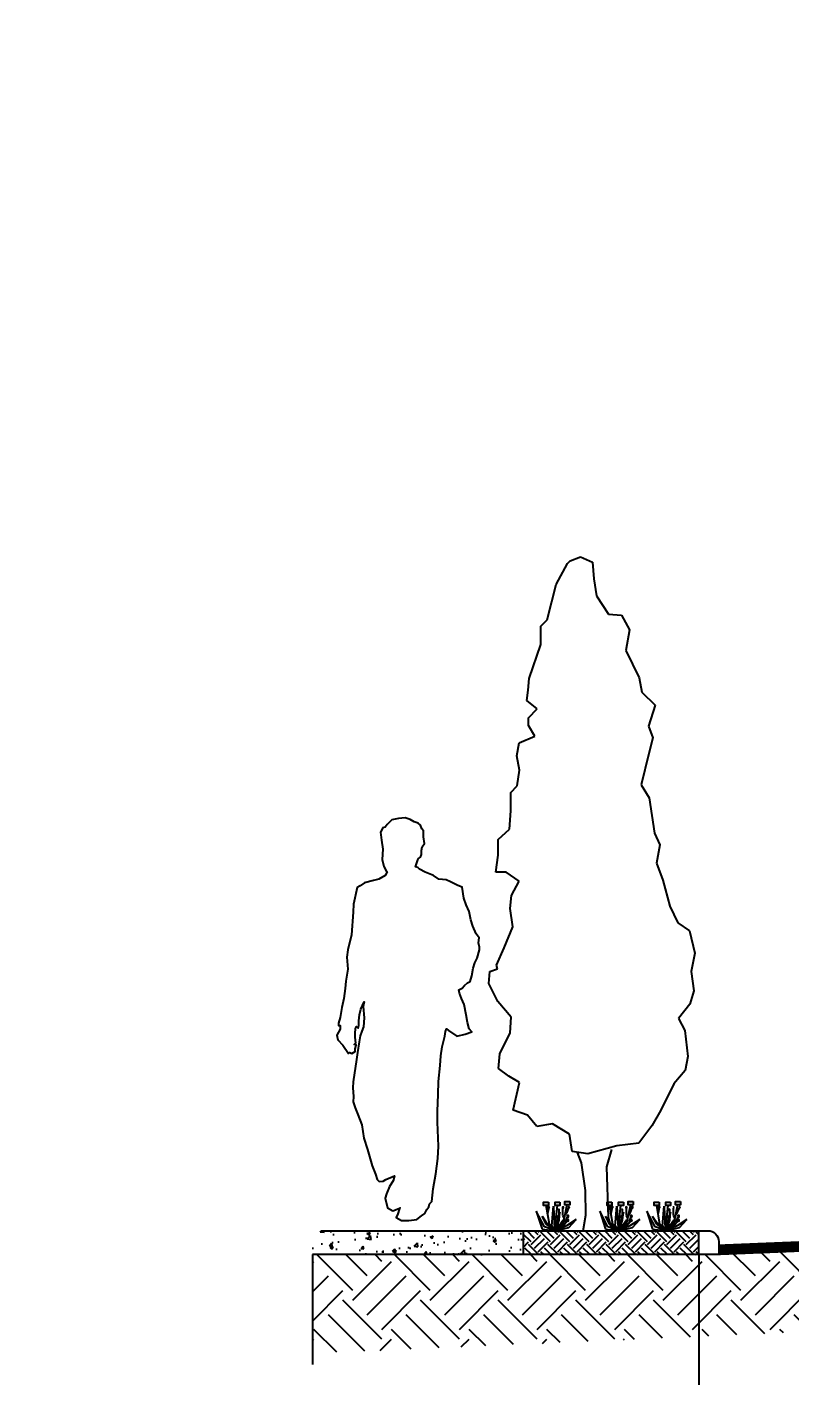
# Model space of a CAD drawing. Header units: metres. Extents: x 294898 to 295286, y 1620966 to 1622103.
# Drawn here: x 295144.46 to 295157.88, y 1621927.34 to 1621951.06 of the extents above; entities that cross this region are included whole.
import ezdxf

# ---------------------------------------------------------------- set-up
doc = ezdxf.new("R2010")
doc.units = ezdxf.units.M
doc.layers.add('A-Verde', color=76, linetype='Continuous')
doc.styles.add('ATTR', font='romans.shx', dxfattribs={"width": 0.8, "height": 0.6})
doc.styles.get("Standard").update_dxf_attribs({"font": 'simplex.shx'})
doc.dimstyles.new('COTAS LOTES', dxfattribs={"dimscale": 0.25, "dimtxt": 2, "dimasz": 0.18, "dimexe": 0.18, "dimexo": 0.0625, "dimgap": 0.09, "dimtad": 0, "dimlfac": 1.1976, "dimzin": 0, "dimdsep": 46, "dimtxsty": 'Standard', "dimblk": 'NONE', "dimcen": 0, "dimse1": 1, "dimse2": 1, "dimsd1": 1, "dimsd2": 1, "dimadec": 0, "dimazin": 0, "dimtfac": 1, "dimtofl": 0, "dimtmove": 0, "dimatfit": 3, "dimldrblk": 'NONE', "dimfxl": 1, "dimtolj": 1, "dimtzin": 0, "dimarcsym": 0})

# ---------------------------------------------------------------- blocks, each defined once
blk = doc.blocks.new('Shrub 1')
at = {"layer": 'A-Verde'}
for p, q in [((-6.561, 10.922), (-7.599, 13.504)), ((-4.32, 3.84), (-6.729, 15.44)), ((-6.72, 8.16), (-5.76, 5.76)), ((-5.52, 9.6), (-6.561, 10.922)), ((-5.035, 7.245), (-4.181, 9.044)), ((-4.181, 9.123), (-4.181, 13.348)), ((-2.4, 11.04), (-0.96, 6.24)), ((-1.92, 6.24), (-2.4, 11.04)), ((-1.678, 12.034), (-1.699, 9.121)), ((-1.699, 9.121), (-0.149, 7.623)), ((0, 6.24), (-0.96, 14.88)), ((1.44, 14.4), (0.96, 3.84)), ((2.4, 2.88), (1.44, 14.4)), ((3.84, 3.84), (5.76, 14.88)), ((4.226, 13.695), (4.948, 10.237)), ((4.452, 12.537), (4.837, 14.763)), ((8.16, 8.64), (5.28, 4.32)), ((5.76, 3.84), (8.16, 8.64)), ((6.72, 2.4), (11.52, 11.52)), ((11.52, 11.52), (8.16, 0.96)), ((-12, 6.72), (-6.24, 2.88)), ((-7.68, 1.92), (-12, 6.72)), ((0, 0), (-7.68, 1.92)), ((-4.32, 2.88), (-6.72, 5.76)), ((-6.24, 2.88), (0, 0)), ((-5.76, 5.76), (-5.52, 4.32)), ((-4.32, 6.24), (-1.92, 2.88)), ((-2.88, 2.88), (-4.32, 6.24)), ((0, 0), (-4.32, 3.84)), ((0, 0), (-4.32, 2.88)), ((0, 0), (-2.88, 2.88)), ((0, 0), (-1.92, 6.24)), ((-1.92, 2.88), (0, 0)), ((-0.96, 6.24), (0, 0)), ((0, 0), (0, 6.24)), ((5.28, 4.32), (0, 0)), ((0.96, 3.84), (0, 0)), ((0, 0), (3.84, 3.84)), ((0, 0), (5.76, 3.84)), ((0, 0), (2.4, 2.88)), ((0, 0), (6.72, 2.4)), ((8.16, 0.96), (0, 0))]:
    blk.add_line(p, q, dxfattribs=at)
at = {"layer": 'A-Verde', "color": 1}
for points in [[(-8.16, 17.28), (-8.16, 15.36), (-5.28, 15.36), (-5.28, 17.28)], [(-2.4, 16.8), (-2.4, 14.88), (0.48, 14.88), (0.48, 16.8)], [(4.32, 16.8), (4.32, 14.88), (7.2, 14.88), (7.2, 16.8)]]:
    blk.add_lwpolyline(points, close=True, dxfattribs=at)
for centre, radius in [((-7.689, 13.813), 0.324), ((-7.013, 8.536), 0.507), ((-4.164, 13.681), 0.339), ((-1.679, 12.331), 0.298), ((4.059, 13.896), 0.265), ((-7.013, 6.136), 0.507)]:
    blk.add_circle(centre, radius, dxfattribs=at)
at = {"style": 'ATTR', "width": 0.8, "flags": 9}
blk.add_attdef('ESTCODE', (0, 0), '', height=0.000047, dxfattribs=at)
blk = doc.blocks.new('2PEHOD03')
at = {"color": 0, "linetype": 'ByBlock'}
blk.add_lwpolyline([(-0.2314, 0.5193), (-0.2188, 0.4898), (-0.2016, 0.4412), (-0.1921, 0.3807), (-0.175, 0.3279), (-0.1633, 0.2848), (-0.1527, 0.253), (-0.1387, 0.2149), (-0.1304, 0.1905), (-0.1218, 0.1811), (-0.1028, 0.1832), (-0.09, 0.1906), (-0.0509, 0.2066), (-0.0562, 0.1844), (-0.0732, 0.1579), (-0.0868, 0.125), (-0.093, 0.1051), (-0.0835, 0.0605), (-0.0579, 0.0457), (-0.0307, 0.0563), (-0.0253, 0.0606), (-0.0273, 0.0563), (-0.0357, 0.033), (-0.0431, 0.0151), (-0.0189, 0.0015), (0.0149, 0.0016), (0.0521, 0.0068), (0.0731, 0.0227), (0.089, 0.0333), (0.0986, 0.0523), (0.1068, 0.064), (0.1111, 0.0791), (0.1218, 0.0885), (0.1268, 0.1478), (0.1395, 0.2166), (0.1487, 0.2874), (0.152, 0.3434), (0.1464, 0.4536), (0.1474, 0.5042), (0.1504, 0.5806), (0.1514, 0.6417), (0.1595, 0.7147), (0.1628, 0.7594), (0.169, 0.8006), (0.1805, 0.8492), (0.1847, 0.8716), (0.189, 0.883), (0.1984, 0.8748), (0.2365, 0.8493), (0.2745, 0.859), (0.3052, 0.8696), (0.2935, 0.8832), (0.285, 0.9119), (0.2786, 0.9468), (0.2692, 0.9943), (0.2574, 1.0229), (0.2489, 1.0474), (0.2446, 1.063), (0.2605, 1.0707), (0.2721, 1.0824), (0.2846, 1.0949), (0.2974, 1.1003), (0.3058, 1.1268), (0.3111, 1.1628), (0.3193, 1.1859), (0.3301, 1.2083), (0.3405, 1.2464), (0.3405, 1.2589), (0.3351, 1.278), (0.3381, 1.3013), (0.3256, 1.3194), (0.3096, 1.3552), (0.301, 1.3839), (0.2924, 1.4219), (0.2787, 1.4537), (0.2682, 1.4841), (0.2607, 1.5341), (0.2405, 1.5423), (0.2223, 1.5519), (0.2066, 1.5593), (0.1876, 1.5678), (0.1526, 1.572), (0.1293, 1.5875), (0.09, 1.6034), (0.0636, 1.6172), (0.0562, 1.6255), (0.0465, 1.6277), (0.0561, 1.6596), (0.0592, 1.6669), (0.0689, 1.6732), (0.0728, 1.6849), (0.0739, 1.7028), (0.0762, 1.7198), (0.0866, 1.7346), (0.0835, 1.7664), (0.0823, 1.7929), (0.0749, 1.8022), (0.0694, 1.8193), (0.0589, 1.8286), (0.0398, 1.8351), (0.0219, 1.8456), (-0.0014, 1.8529), (-0.0321, 1.8509), (-0.0627, 1.8443), (-0.0849, 1.8232), (-0.0934, 1.8104), (-0.105, 1.8073), (-0.1155, 1.7871), (-0.1111, 1.7513), (-0.1048, 1.7089), (-0.107, 1.6623), (-0.1004, 1.6294), (-0.0867, 1.6073), (-0.0844, 1.6053), (-0.0929, 1.5882), (-0.1224, 1.5714), (-0.148, 1.5659), (-0.1892, 1.5542), (-0.2082, 1.5414), (-0.2218, 1.5331), (-0.2387, 1.4558), (-0.2406, 1.4197), (-0.2489, 1.316), (-0.2658, 1.2461), (-0.27, 1.2122), (-0.2656, 1.1574), (-0.2749, 1.1023), (-0.2771, 1.0684), (-0.2832, 1.023), (-0.2928, 0.9815), (-0.3001, 0.9351), (-0.3075, 0.9096), (-0.3083, 0.899), (-0.3, 0.8991), (-0.3, 0.8812), (-0.3159, 0.8547), (-0.3116, 0.8323), (-0.2882, 0.8082), (-0.2626, 0.7701), (-0.2563, 0.7744), (-0.2469, 0.7702), (-0.2319, 0.7787), (-0.2311, 0.7904), (-0.2288, 0.8017), (-0.2277, 0.8094), (-0.2362, 0.8114), (-0.2288, 0.8188), (-0.23, 0.8293), (-0.232, 0.8463), (-0.2321, 0.8623), (-0.2301, 0.8844), (-0.2259, 0.8938), (-0.2173, 0.8856), (-0.2154, 0.8981), (-0.2154, 0.9194), (-0.2123, 0.947), (-0.2059, 0.9743), (-0.19, 1.0073), (-0.1942, 0.9851), (-0.1899, 0.9331), (-0.194, 0.893), (-0.2005, 0.8717), (-0.2079, 0.8515), (-0.2129, 0.8231), (-0.2214, 0.7745), (-0.2275, 0.731), (-0.234, 0.6801), (-0.2413, 0.6401), (-0.2423, 0.6114), (-0.24, 0.5721), (-0.2411, 0.5469)], close=True, dxfattribs=at)
blk = doc.blocks.new('*D322')
at = {"layer": 'Defpoints', "color": 0, "transparency": 16777216}
for p in [(295135.463, 1622039.414, 769.142), (295196.827, 1622025.001, 769.142), (294948.109, 1620966.087)]:
    blk.add_point(p, dxfattribs=at)
at = {"color": 0, "transparency": 16777216, "insert": (294917.427, 1620973.293), "char_height": 0.5, "attachment_point": 5, "rotation": 346.7819}
blk.add_mtext('\\A1;75.49V', dxfattribs=at)
blk = doc.blocks.new('_None')

msp = doc.modelspace()

# ---------------------------------------------------------------- hatches: boundary and pattern name
at = {"lineweight": -3}
h = msp.add_hatch(dxfattribs=at)
h.set_pattern_fill('EARTH', color=256, scale=0.152216, angle=45, style=0)
h.set_pattern_definition([(45, (295210.8555, 1621742.2391), (1e-16, 1.3669384), [0.966571, -0.966571]), (45, (295210.5992, 1621742.4954), (1e-16, 1.3669384), [0.966571, -0.966571]), (45, (295210.3429, 1621742.7517), (1e-16, 1.3669384), [0.966571, -0.966571]), (135, (295210.3429, 1621742.9226), (-1.3669384, 1e-16), [0.966571, -0.966571]), (135, (295210.5992, 1621743.1789), (-1.3669384, 1e-16), [0.966571, -0.966571]), (135, (295210.8555, 1621743.4352), (-1.3669384, 1e-16), [0.966571, -0.966571])])
h.paths.add_polyline_path([(295149.4888, 1621929.458), (295149.4888, 1621927.7209), (295169.4728, 1621928.5857), (295169.4728, 1621930.0646), (295163.6234, 1621929.8266), (295163.619, 1621929.8041), (295162.9129, 1621929.7814), (295162.9046, 1621929.7974), (295156.6431, 1621929.5427), (295156.6431, 1621929.4581), (295156.2898, 1621929.4581)])
h.paths.add_polyline_path([(295189.457, 1621927.7691), (295189.457, 1621929.5832), (295182.656, 1621929.5833), (295182.3026, 1621929.5833), (295182.3026, 1621929.6679), (295169.4728, 1621930.0646), (295169.4728, 1621928.5857)])
h = msp.add_hatch(dxfattribs=at)
h.set_pattern_fill('AR-CONC', color=256, scale=0.003044, style=0)
h.set_pattern_definition([(50, (295080.67624, 1621742.2391), (0.5546283, -0.0485237), [0.0579943, -0.6379371]), (355, (295080.67624, 1621742.2391), (-0.1072904, 0.5816375), [0.0463954, -0.5103497]), (100.451, (295080.72246, 1621742.2351), (0.4473399, 0.5331111), [0.0492875, -0.5421628]), (46.1842, (295080.67624, 1621742.3938), (0.8252512, -0.1279903), [0.0869914, -0.9569057]), (96.6356, (295080.745, 1621742.3831), (0.7227343, 0.7532424), [0.0739313, -0.8132443]), (351.184, (295080.6762, 1621742.3938), (0.7227355, 0.753241), [0.069593, -0.7655246]), (21, (295080.75357, 1621742.3551), (0.4615641, -0.3113289), [0.0579943, -0.6379371]), (326, (295080.75357, 1621742.3551), (0.1881451, 0.560727), [0.0463954, -0.5103497]), (71.4514, (295080.79203, 1621742.32916), (0.649708, 0.2493993), [0.0492875, -0.5421628]), (37.5, (295080.67624, 1621742.23912), (0.0094027, 0.25741255), [0, -0.50416365, 0, -0.5180823, 0, -0.51228285]), (7.5, (295080.67624, 1621742.23912), (0.2034204, 0.30498167), [0, -0.29538423, 0, -0.4925648, 0, -0.19524743]), (327.5, (295080.5038, 1621742.23912), (0.41278108, -0.01744013), [0, -0.1933143, 0, -0.60314057, 0, -0.80032114]), (317.5, (295080.42648, 1621742.2391), (0.45095255, 0.07740636), [0, -0.2513086, 0, -0.4005472, 0, -0.568344])])
h.paths.add_polyline_path([(295153.2003, 1621929.8792), (295152.7295, 1621929.8792), (295149.4888, 1621929.8792), (295149.4888, 1621929.458), (295153.2003, 1621929.458)])
h = msp.add_hatch(dxfattribs=at)
h.set_pattern_fill('EARTH', color=256, scale=0.038054, angle=45, style=0)
h.set_pattern_definition([(45, (295080.67624, 1621742.23912), (0, 0.3417346), [0.24164286, -0.24164286]), (45, (295080.61217, 1621742.3032), (0, 0.3417346), [0.24164286, -0.24164286]), (45, (295080.5481, 1621742.36727), (0, 0.3417346), [0.24164286, -0.24164286]), (135, (295080.5481, 1621742.40998), (-0.3417346, 0), [0.24164286, -0.24164286]), (135, (295080.61217, 1621742.47406), (-0.3417346, 0), [0.24164286, -0.24164286]), (135, (295080.67624, 1621742.53813), (-0.3417346, 0), [0.24164286, -0.24164286])])
h.paths.add_polyline_path([(295156.2898, 1621929.8792), (295153.2003, 1621929.8792), (295153.2003, 1621929.458), (295156.2898, 1621929.4581)])

# ---------------------------------------------------------------- linework, layer by layer
for p, q in [((295154.0257, 1621941.6677), (295154.209, 1621941.7348)), ((295154.209, 1621941.7348), (295154.4198, 1621941.6445)), ((295153.7794, 1621941.2522), (295153.9801, 1621941.6214)), ((295153.9801, 1621941.6214), (295154.0257, 1621941.6677)), ((295154.4198, 1621941.6445), (295154.4418, 1621941.3493)), ((295153.6202, 1621940.6272), (295153.7794, 1621941.2522)), ((295154.4418, 1621941.3493), (295154.4901, 1621941.0476)), ((295154.4901, 1621941.0476), (295154.7027, 1621940.7276)), ((295153.5095, 1621940.5147), (295153.6202, 1621940.6272)), ((295154.7027, 1621940.7276), (295154.9326, 1621940.7097)), ((295154.9326, 1621940.7097), (295155.0725, 1621940.4547)), ((295153.512, 1621940.193), (295153.5095, 1621940.5147)), ((295155.0725, 1621940.4547), (295155.0097, 1621940.0866)), ((295153.3066, 1621939.594), (295153.512, 1621940.193)), ((295155.0097, 1621940.0866), (295155.2432, 1621939.6092)), ((295153.2885, 1621939.3903), (295153.3066, 1621939.594)), ((295155.2432, 1621939.6092), (295155.2912, 1621939.3535)), ((295153.2637, 1621939.2063), (295153.2885, 1621939.3903)), ((295155.2912, 1621939.3535), (295155.5228, 1621939.1255)), ((295153.4486, 1621939.0633), (295153.2637, 1621939.2063)), ((295155.5228, 1621939.1255), (295155.4075, 1621938.7569)), ((295153.2923, 1621938.9045), (295153.4486, 1621939.0633)), ((295153.2934, 1621938.7667), (295153.2923, 1621938.9045)), ((295153.4064, 1621938.5837), (295153.2934, 1621938.7667)), ((295155.4075, 1621938.7569), (295155.4813, 1621938.554)), ((295153.0875, 1621938.2333), (295153.1316, 1621938.4634)), ((295153.1316, 1621938.4634), (295153.4064, 1621938.5837)), ((295155.4813, 1621938.554), (295155.4112, 1621938.2777)), ((295153.1354, 1621937.9841), (295153.0875, 1621938.2333)), ((295155.4112, 1621938.2777), (295155.2777, 1621937.7252)), ((295153.0916, 1621937.7081), (295153.1354, 1621937.9841)), ((295152.9809, 1621937.589), (295153.0916, 1621937.7081)), ((295155.2777, 1621937.7252), (295155.4174, 1621937.4965)), ((295152.9834, 1621937.2673), (295152.9809, 1621937.589)), ((295155.4174, 1621937.4965), (295155.5141, 1621936.8735)), ((295152.9597, 1621936.9454), (295152.9834, 1621937.2673)), ((295152.7576, 1621936.76), (295152.9597, 1621936.9454)), ((295152.7598, 1621936.4843), (295152.7576, 1621936.76)), ((295155.5141, 1621936.8735), (295155.6077, 1621936.6707)), ((295152.7161, 1621936.1885), (295152.7598, 1621936.4843)), ((295155.6077, 1621936.6707), (295155.5445, 1621936.3485)), ((295155.5445, 1621936.3485), (295155.6585, 1621936.0474)), ((295152.8999, 1621936.19), (295152.7161, 1621936.1885)), ((295153.131, 1621936.0276), (295152.8999, 1621936.19)), ((295152.9951, 1621935.7771), (295153.131, 1621936.0276)), ((295155.6585, 1621936.0474), (295155.7803, 1621935.5888)), ((295152.9706, 1621935.5471), (295152.9951, 1621935.7771)), ((295153.0191, 1621935.2258), (295152.9706, 1621935.5471)), ((295155.7803, 1621935.5888), (295155.9204, 1621935.2945)), ((295152.8644, 1621934.8569), (295153.0191, 1621935.2258)), ((295155.9204, 1621935.2945), (295156.125, 1621935.1582)), ((295156.125, 1621935.1582), (295156.22, 1621934.765)), ((295152.7289, 1621934.5539), (295152.8644, 1621934.8569)), ((295156.22, 1621934.765), (295156.1569, 1621934.4428)), ((295152.5936, 1621934.2311), (295152.6116, 1621934.4413)), ((295152.6116, 1621934.4413), (295152.7491, 1621934.4884)), ((295152.7491, 1621934.4884), (295152.7289, 1621934.5539)), ((295156.1569, 1621934.4428), (295156.2055, 1621934.1018)), ((295152.7536, 1621933.9106), (295152.5936, 1621934.2311)), ((295152.9856, 1621933.6367), (295152.7536, 1621933.9106)), ((295156.2055, 1621934.1018), (295156.1352, 1621933.8649)), ((295152.968, 1621933.3608), (295152.9856, 1621933.6367)), ((295156.1352, 1621933.8649), (295155.9336, 1621933.6138)), ((295155.9336, 1621933.6138), (295156.0468, 1621933.4046)), ((295156.0468, 1621933.4046), (295156.0964, 1621932.9455)), ((295152.7871, 1621932.9918), (295152.968, 1621933.3608)), ((295152.7628, 1621932.7355), (295152.7871, 1621932.9918)), ((295156.0964, 1621932.9455), (295156.0524, 1621932.6956)), ((295152.9477, 1621932.5991), (295152.7628, 1621932.7355)), ((295156.0524, 1621932.6956), (295155.8507, 1621932.4643)), ((295153.1324, 1621932.4889), (295152.9477, 1621932.5991)), ((295153.0246, 1621932.0023), (295153.1324, 1621932.4889)), ((295155.8507, 1621932.4643), (295155.6245, 1621932.0029)), ((295153.2748, 1621931.9123), (295153.0246, 1621932.0023)), ((295155.6245, 1621932.0029), (295155.4625, 1621931.7259)), ((295153.4405, 1621931.7101), (295153.2748, 1621931.9123)), ((295153.7159, 1621931.7582), (295153.4405, 1621931.7101)), ((295154.0128, 1621931.5767), (295153.7159, 1621931.7582)), ((295154.0611, 1621931.275), (295154.0128, 1621931.5767)), ((295155.4625, 1621931.7259), (295155.2351, 1621931.4221)), ((295154.3372, 1621931.2313), (295154.0611, 1621931.275)), ((295154.8482, 1621931.3731), (295154.3372, 1621931.2313)), ((295154.7568, 1621931.3068), (295154.6672, 1621931.0041)), ((295155.2351, 1621931.4221), (295154.8482, 1621931.3731)), ((295154.2268, 1621931.0728), (295154.1532, 1621931.2561)), ((295154.2963, 1621930.5875), (295154.2268, 1621931.0728)), ((295154.6672, 1621931.0041), (295154.6948, 1621930.1124)), ((295154.3006, 1621930.1553), (295154.2963, 1621930.5875)), ((295154.2568, 1621929.8792), (295154.3006, 1621930.1553)), ((295154.6948, 1621930.1124), (295154.7634, 1621929.8792)), ((295153.2003, 1621929.8792), (295153.2003, 1621929.458)), ((295156.2898, 1621929.4581), (295156.2898, 1621929.8792)), ((295157.1295, 1621929.5961), (295157.8356, 1621929.6187)), ((295157.8356, 1621929.6187), (295157.1295, 1621929.5961)), ((295156.2898, 1621929.4581), (295149.4888, 1621929.458)), ((295149.4888, 1621929.458), (295149.4888, 1621927.5254)), ((295156.2898, 1621929.4581), (295156.2898, 1621923.5456)), ((295156.6431, 1621929.4581), (295156.2898, 1621929.4581))]:
    msp.add_line(p, q, dxfattribs=at)
at = {"lineweight": -3, "const_width": 0.1903}
msp.add_lwpolyline([(295156.6431, 1621929.5427), (295169.4728, 1621930.0646), (295182.3026, 1621929.6679)], dxfattribs=at)
at = {"lineweight": -3}
msp.add_lwpolyline([(295149.6449, 1621929.8792), (295152.7295, 1621929.8792), (295156.4529, 1621929.8792, -0.4142088), (295156.6431, 1621929.6889), (295156.6431, 1621929.4581)], format="xyb", dxfattribs=at)

# ---------------------------------------------------------------- block references
for name, p, xscale, yscale, zscale in [('2PEHOD03', (295151.1285, 1621930.052), 3.826667137362111, 3.826667137362111, 3.826667137362111), ('Shrub 1', (295153.7755, 1621929.8785), -0.0298729646016076, 0.0298729646016076, 0.0298729645943984), ('Shrub 1', (295154.8922, 1621929.8785), -0.0298729646016076, 0.0298729646016076, 0.0298729645943984), ('Shrub 1', (295155.7227, 1621929.8785), -0.0298729646016076, 0.0298729646016076, 0.0298729645943984)]:
    msp.add_blockref(name, p, dxfattribs=dict(at, xscale=xscale, yscale=yscale, zscale=zscale))

# ---------------------------------------------------------------- dimensions: what is measured, and where the dimension line sits
dim = msp.add_aligned_dim(p1=(295135.4632, 1622039.4142, 769.142), p2=(295196.827, 1622025.001, 769.142), distance=-1087.7316, dimstyle='COTAS LOTES', override={"dimpost": 'V'})
dim.commit()
dim.dimension.update_dxf_attribs({"geometry": '*D322', "text_midpoint": (294917.4269, 1620973.2933)})

doc.saveas('drawing.dxf')
